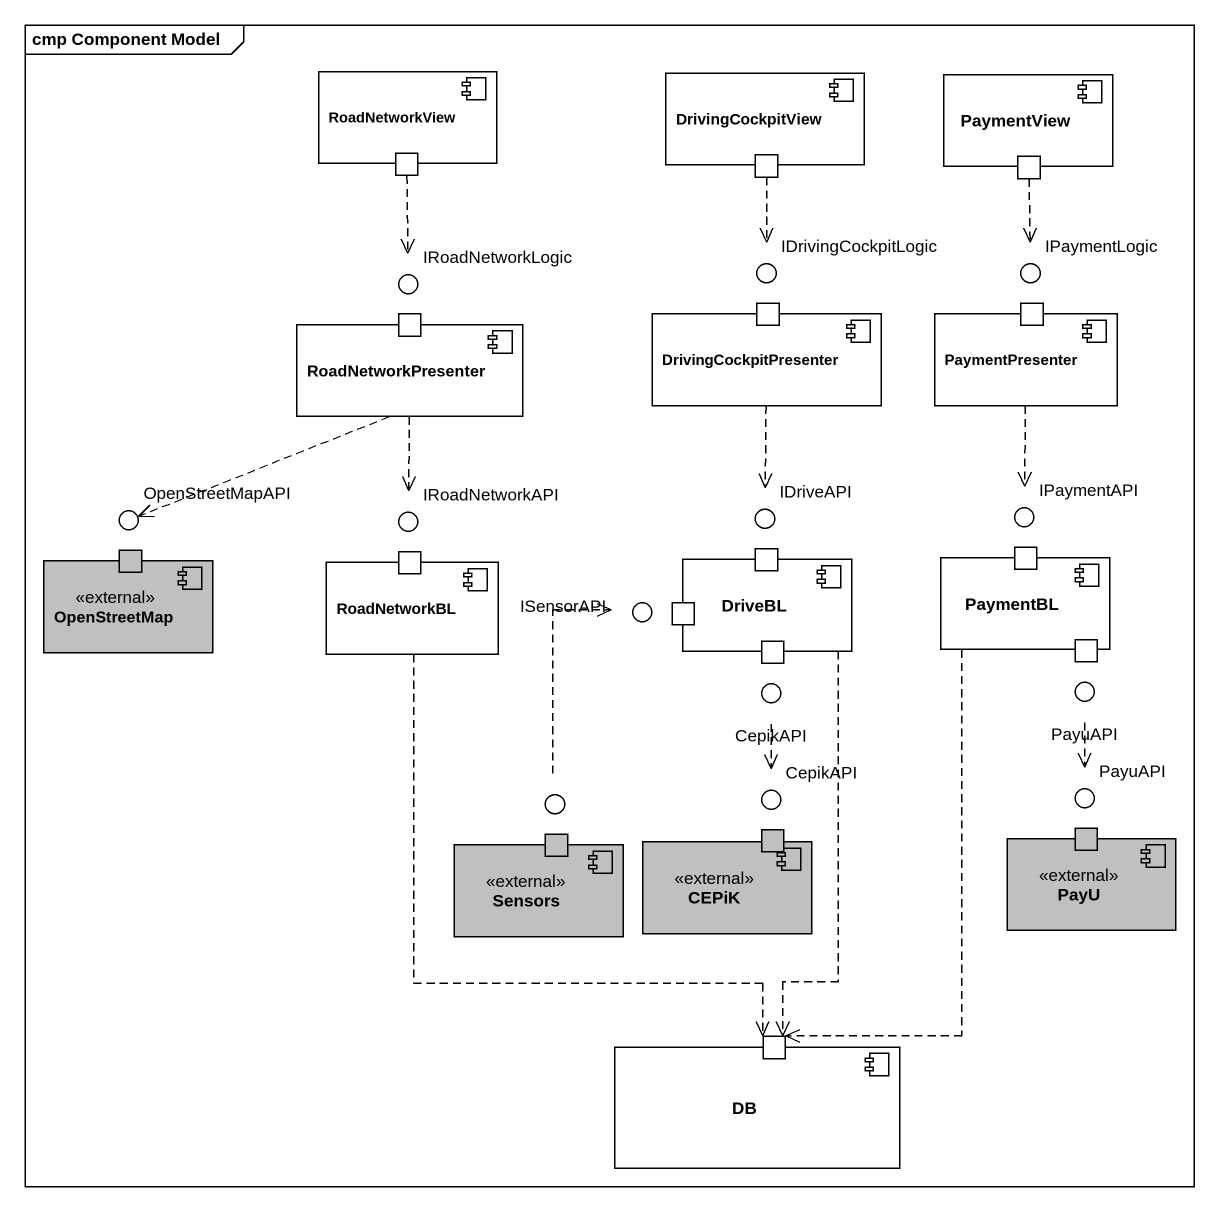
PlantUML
@startuml
mainframe cmp Component Model
component RoadNetworkView {
  port " " as port1
}
component DrivingCockpitView {
  port " " as port2
}
component PaymentView {
  port " " as port3
}
() IRoadNetworkLogic
() IDrivingCockpitLogic
() IPaymentLogic
component RoadNetworkPresenter {
  port " " as port4
}
component DrivingCockpitPresenter {
  port " " as port5
}
component PaymentPresenter {
  port " " as port6
}
() OpenStreetMapAPI #C0C0C0
() IRoadNetworkAPI
() IDriveAPI
() IPaymentAPI
component OpenStreetMap <<external>> #C0C0C0 {
  port " " as port7 #C0C0C0
}
component RoadNetworkBL {
  port " " as port8
}
component DriveBL {
  port " " as port9
  port " " as port11
  port " " as port12
}
component PaymentBL {
  port " " as port10
  port " " as port13
}
() ISensorAPI
() CepikAPI
() PayuAPI
() " " as lollipop1
() "CepikAPI" as CepikAPI_2 #C0C0C0
() "PayuAPI" as PayuAPI_2 #C0C0C0
component Sensors <<external>> #C0C0C0 {
  port " " as port14 #C0C0C0
}
component CEPiK <<external>> #C0C0C0 {
  port " " as port15 #C0C0C0
}
component PayU <<external>> #C0C0C0 {
  port " " as port16 #C0C0C0
}
component DB {
  port " " as port17
}
port1 ..> IRoadNetworkLogic
port2 ..> IDrivingCockpitLogic
port3 ..> IPaymentLogic
RoadNetworkPresenter .left.> OpenStreetMapAPI
RoadNetworkPresenter ..> IRoadNetworkAPI
DrivingCockpitPresenter ..> IDriveAPI
PaymentPresenter ..> IPaymentAPI
RoadNetworkBL ..> port17
DriveBL ..> port17
PaymentBL ..> port17
CepikAPI ..> CepikAPI_2
PayuAPI ..> PayuAPI_2
lollipop1 .up.> ISensorAPI
@enduml
